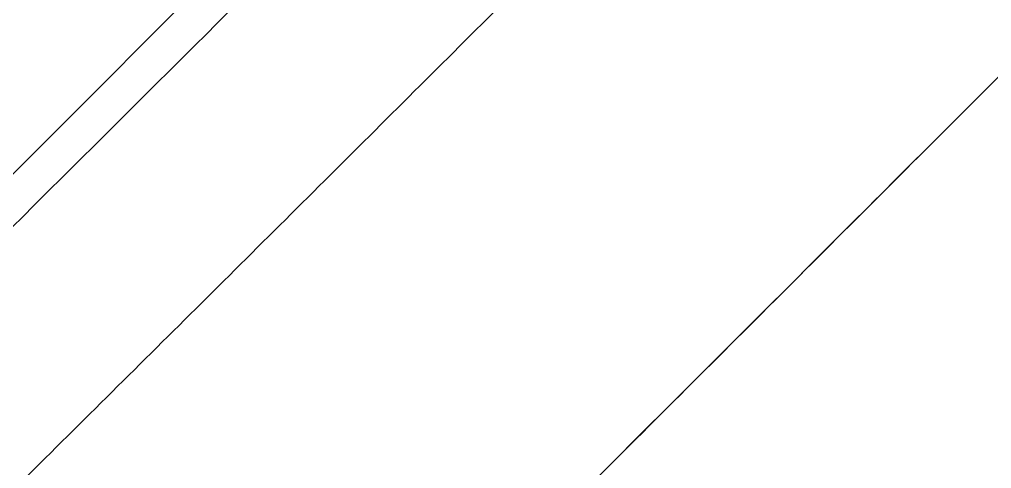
# Model space of a CAD drawing. Header units: inches. Extents: x 2 to 86, y -22 to 129.
# Drawn here: x 13.002 to 15.339, y 71.246 to 72.326 of the extents above; entities that cross this region are included whole.
import ezdxf

# ---------------------------------------------------------------- set-up
doc = ezdxf.new("R2010")
doc.units = ezdxf.units.IN
doc.header["$MEASUREMENT"] = 0
doc.layers.add('1', color=4, linetype='Continuous')
doc.layers.add('BDIM_CYAN', color=4, linetype='Continuous')

# ---------------------------------------------------------------- blocks, each defined once
blk = doc.blocks.new('2020 HS PILLOW')
at = {"layer": '1', "color": 2}
for points, knots in [([(5.8034, -0.0127), (5.5758, -0.0117), (5.1207, -0.0097), (4.4379, -0.0073), (3.7551, -0.0052), (3.0724, -0.0034), (2.3896, -0.0021), (1.7069, -0.001), (1.0241, -0.0003), (0.3414, 0), (-0.3414, 0), (-1.0241, -0.0003), (-1.7069, -0.001), (-2.3896, -0.0021), (-3.0724, -0.0034), (-3.7551, -0.0052), (-4.4379, -0.0073), (-5.1207, -0.0097), (-5.5758, -0.0117), (-5.8034, -0.0127)], [0, 0, 0, 0, 0.058824, 0.117648, 0.176472, 0.235295, 0.294119, 0.352942, 0.411765, 0.470588, 0.529412, 0.588235, 0.647058, 0.705881, 0.764705, 0.823528, 0.882352, 0.941176, 1, 1, 1, 1]), ([(5.8027, -0.0093), (4.0523, -0.005), (0.1838, 0.0045), (-3.6846, -0.0044), (-5.8027, -0.0093)], [0, 0, 0, 0, 0.452479, 1, 1, 1, 1]), ([(-5.1105, -0.9929), (-5.0125, -0.992), (-4.8162, -0.9901), (-4.5213, -0.9874), (-4.2256, -0.9849), (-3.929, -0.9826), (-3.6317, -0.9804), (-3.3335, -0.9784), (-3.0345, -0.9766), (-2.7347, -0.9749), (-2.4341, -0.9734), (-2.1327, -0.9721), (-1.8304, -0.9709), (-1.5274, -0.9699), (-1.2235, -0.9691), (-0.9188, -0.9685), (-0.6132, -0.968), (-0.3069, -0.9677), (0.0908, -0.9676), (0.5785, -0.9679), (1.1551, -0.9689), (1.7288, -0.9705), (2.2996, -0.9727), (2.8674, -0.9755), (3.4323, -0.979), (3.9943, -0.983), (4.5534, -0.9876), (4.9251, -0.9912), (5.1105, -0.9929)], [0, 0, 0, 0, 0.028776, 0.057631, 0.086566, 0.11558, 0.144673, 0.173846, 0.203098, 0.232429, 0.26184, 0.291331, 0.320902, 0.350552, 0.380282, 0.410091, 0.439981, 0.46995, 0.5, 0.556693, 0.613101, 0.669223, 0.725062, 0.780616, 0.835887, 0.890874, 0.945579, 1, 1, 1, 1]), ([(5.1101, -1.4421), (5.0128, -1.4412), (4.8181, -1.4394), (4.5261, -1.4369), (4.2341, -1.4345), (3.9421, -1.4324), (3.6501, -1.4303), (3.3581, -1.4285), (3.0661, -1.4267), (2.7741, -1.4252), (2.4821, -1.4238), (2.1901, -1.4225), (1.8981, -1.4214), (1.606, -1.4205), (1.314, -1.4197), (1.022, -1.4191), (0.73, -1.4186), (0.438, -1.4183), (0.146, -1.4182), (-0.146, -1.4182), (-0.438, -1.4183), (-0.73, -1.4186), (-1.022, -1.4191), (-1.314, -1.4197), (-1.606, -1.4205), (-1.8981, -1.4214), (-2.1901, -1.4225), (-2.4821, -1.4238), (-2.7741, -1.4252), (-3.0661, -1.4267), (-3.3581, -1.4285), (-3.6501, -1.4303), (-3.9421, -1.4324), (-4.2341, -1.4345), (-4.5261, -1.4369), (-4.8181, -1.4394), (-5.0128, -1.4412), (-5.1101, -1.4421)], [0, 0, 0, 0, 0.028576, 0.05715, 0.085725, 0.114298, 0.142871, 0.171443, 0.200015, 0.228587, 0.257158, 0.285728, 0.314298, 0.342868, 0.371438, 0.400008, 0.428577, 0.457146, 0.485715, 0.514285, 0.542854, 0.571423, 0.599992, 0.628562, 0.657132, 0.685702, 0.714272, 0.742842, 0.771413, 0.799985, 0.828557, 0.857129, 0.885702, 0.914275, 0.94285, 0.971424, 1, 1, 1, 1]), ([(-5.0772, -4.7582), (-3.4112, -4.7633), (-0.0264, -4.7735), (3.3584, -4.7634), (5.0772, -4.7582)], [0, 0, 0, 0, 0.492188, 1, 1, 1, 1])]:
    blk.add_open_spline(points, degree=3, knots=knots, dxfattribs=at)
blk = doc.blocks.new('2026 RHYTHM')
at = {"layer": 'BDIM_CYAN', "color": 3}
blk.add_open_spline([(14.4265, 74.7779), (13.999, 74.3516), (13.5717, 73.9252), (12.7172, 73.0721), (12.2901, 72.6455), (11.0091, 71.3652), (10.1557, 70.511), (9.3027, 69.6565)], degree=3, knots=[0, 0, 0, 0, 0.25, 0.25, 0.5, 0.5, 1, 1, 1, 1], dxfattribs=at)
at = {"layer": '1', "color": 3, "xscale": -1, "rotation": 225}
blk.add_blockref('2020 HS PILLOW', (12.9264, 71.146), dxfattribs=at)

msp = doc.modelspace()

# ---------------------------------------------------------------- block references
msp.add_blockref('2026 RHYTHM', (2.3733, 0.9854))

doc.saveas('drawing.dxf')
